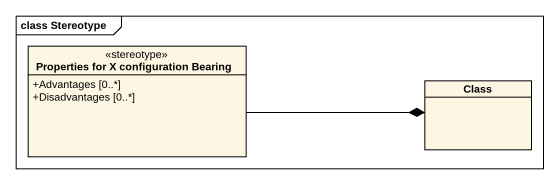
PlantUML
@startuml
mainframe class Stereotype
hide circle
hide empty members
skinparam classAttributeIconSize 0
class "Properties for X configuration Bearing" as Properties_for_X <<stereotype>> {
  +Advantages [0..*]
  +Disadvantages [0..*]
}
class "Class" as Class_
Properties_for_X -right-* Class_
@enduml
